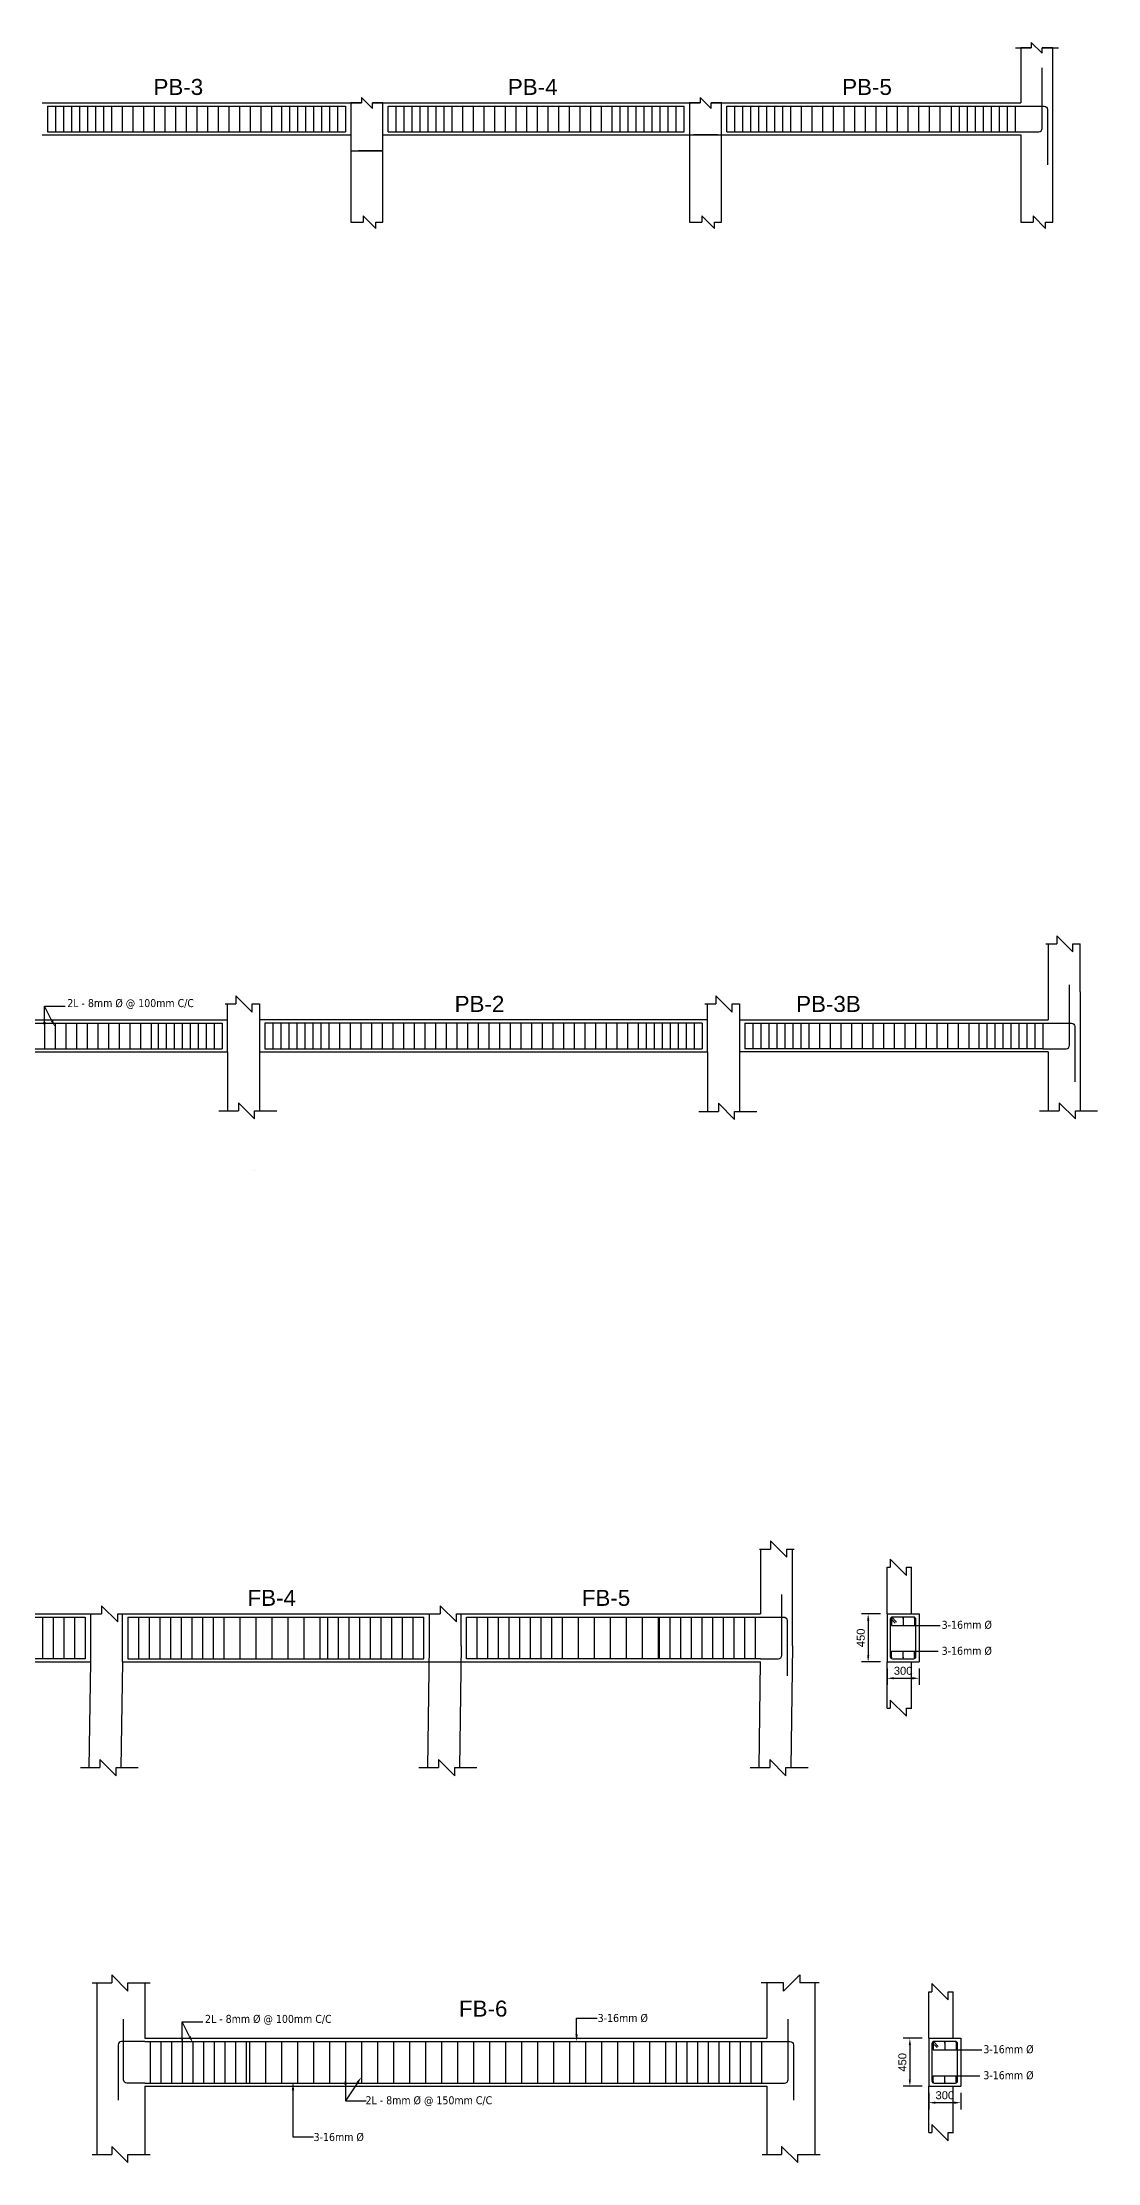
# Model space of a CAD drawing. Header units: millimetres. Extents: x 2923 to 3086, y 1840 to 1916.
# Drawn here: x 2958.42 to 2968.31, y 1890.67 to 1910.55 of the extents above; entities that cross this region are included whole.
import ezdxf

# ---------------------------------------------------------------- set-up
doc = ezdxf.new("R2010")
doc.units = ezdxf.units.MM
for name, color, linetype in [('BEAM', 4, 'Continuous'), ('BRICK WALL', 93, 'Continuous'), ('COLUMN', 1, 'Continuous'), ('DIM_50', 7, 'Continuous'), ('PLINTH BEAM', 7, 'Continuous'), ('REINFORCEMENT', 50, 'Continuous'), ('WALL', 1, 'Continuous')]:
    doc.layers.add(name, color=color, linetype=linetype)
doc.layers.add('Text', color=7, linetype='Continuous', lineweight=13)
doc.styles.get("Standard").update_dxf_attribs({"font": 'arial.ttf'})
doc.styles.add('Tahoma', font='tahoma.ttf')
doc.dimstyles.new('DIM-25', dxfattribs={"dimtxt": 0.075, "dimasz": 0.0625, "dimexe": 0.0625, "dimexo": 0.0625, "dimgap": 0.03125, "dimtad": 1, "dimdec": 0, "dimlfac": 1000, "dimzin": 1, "dimdsep": 46, "dimtxsty": 'Standard', "dimcen": 0.1, "dimadec": 0, "dimazin": 0, "dimtfac": 1, "dimtdec": 0, "dimtmove": 0, "dimatfit": 3, "dimfxl": 1, "dimarcsym": 0})

# ---------------------------------------------------------------- blocks, each defined once
blk = doc.blocks.new('*D15')
at = {"color": 0, "lineweight": -2, "transparency": 16777216}
for p, q in [((2966.276, 1895.817), (2966.099, 1895.817)), ((2966.161, 1895.754), (2966.161, 1895.429)), ((2966.276, 1895.367), (2966.099, 1895.367))]:
    blk.add_line(p, q, dxfattribs=at)
at = {"color": 0, "transparency": 16777216}
for points in [[(2966.151, 1895.754), (2966.172, 1895.754), (2966.161, 1895.817)], [(2966.151, 1895.429), (2966.172, 1895.429), (2966.161, 1895.367)]]:
    blk.add_solid(points, dxfattribs=at)
at = {"layer": 'Defpoints', "color": 0, "transparency": 16777216}
for p in [(2966.339, 1895.817), (2966.161, 1895.367), (2966.339, 1895.367)]:
    blk.add_point(p, dxfattribs=at)
at = {"color": 0, "transparency": 16777216, "insert": (2966.092, 1895.592), "char_height": 0.075, "attachment_point": 5, "rotation": 90}
blk.add_mtext('450', dxfattribs=at)
blk = doc.blocks.new('*D16')
at = {"color": 0, "lineweight": -2, "transparency": 16777216}
for p, q in [((2966.339, 1895.304), (2966.339, 1895.151)), ((2966.639, 1895.304), (2966.639, 1895.151)), ((2966.401, 1895.213), (2966.576, 1895.213))]:
    blk.add_line(p, q, dxfattribs=at)
at = {"color": 0, "transparency": 16777216}
for points in [[(2966.401, 1895.224), (2966.401, 1895.203), (2966.339, 1895.213)], [(2966.576, 1895.224), (2966.576, 1895.203), (2966.639, 1895.213)]]:
    blk.add_solid(points, dxfattribs=at)
at = {"layer": 'Defpoints', "color": 0, "transparency": 16777216}
for p in [(2966.339, 1895.367), (2966.639, 1895.367), (2966.639, 1895.213)]:
    blk.add_point(p, dxfattribs=at)
at = {"color": 0, "transparency": 16777216, "insert": (2966.489, 1895.283), "char_height": 0.075, "attachment_point": 5}
blk.add_mtext('300', dxfattribs=at)
blk = doc.blocks.new('*D17')
at = {"color": 0, "lineweight": -2, "transparency": 16777216}
for p, q in [((2966.667, 1891.838), (2966.489, 1891.838)), ((2966.552, 1891.776), (2966.552, 1891.451)), ((2966.667, 1891.388), (2966.489, 1891.388))]:
    blk.add_line(p, q, dxfattribs=at)
at = {"color": 0, "transparency": 16777216}
for points in [[(2966.542, 1891.776), (2966.562, 1891.776), (2966.552, 1891.838)], [(2966.542, 1891.451), (2966.562, 1891.451), (2966.552, 1891.388)]]:
    blk.add_solid(points, dxfattribs=at)
at = {"layer": 'Defpoints', "color": 0, "transparency": 16777216}
for p in [(2966.73, 1891.838), (2966.552, 1891.388), (2966.73, 1891.388)]:
    blk.add_point(p, dxfattribs=at)
at = {"color": 0, "transparency": 16777216, "insert": (2966.482, 1891.613), "char_height": 0.075, "attachment_point": 5, "rotation": 90}
blk.add_mtext('450', dxfattribs=at)
blk = doc.blocks.new('*D18')
at = {"color": 0, "lineweight": -2, "transparency": 16777216}
for p, q in [((2966.73, 1891.326), (2966.73, 1891.172)), ((2967.03, 1891.326), (2967.03, 1891.172)), ((2966.792, 1891.235), (2966.967, 1891.235))]:
    blk.add_line(p, q, dxfattribs=at)
at = {"color": 0, "transparency": 16777216}
for points in [[(2966.792, 1891.245), (2966.792, 1891.224), (2966.73, 1891.235)], [(2966.967, 1891.245), (2966.967, 1891.224), (2967.03, 1891.235)]]:
    blk.add_solid(points, dxfattribs=at)
at = {"layer": 'Defpoints', "color": 0, "transparency": 16777216}
for p in [(2966.73, 1891.388), (2967.03, 1891.388), (2967.03, 1891.235)]:
    blk.add_point(p, dxfattribs=at)
at = {"color": 0, "transparency": 16777216, "insert": (2966.88, 1891.304), "char_height": 0.075, "attachment_point": 5}
blk.add_mtext('300', dxfattribs=at)

msp = doc.modelspace()

# ---------------------------------------------------------------- linework, layer by layer
for p, q in [((2967.544, 1910.4969), (2967.6909, 1910.4969)), ((2967.6909, 1910.5481), (2967.7934, 1910.4457)), ((2967.6909, 1910.5481), (2967.6909, 1910.4969)), ((2967.7934, 1910.4969), (2967.9447, 1910.4969)), ((2967.7934, 1910.4457), (2967.7934, 1910.4969)), ((2961.4109, 1910.0316), (2961.5134, 1909.9292)), ((2961.4109, 1910.0316), (2961.4109, 1909.9804)), ((2964.5859, 1910.0316), (2964.6884, 1909.9292)), ((2964.5859, 1910.0316), (2964.5859, 1909.9804)), ((2961.3121, 1909.9804), (2961.4109, 1909.9804)), ((2961.5134, 1909.9804), (2961.6121, 1909.9804)), ((2961.5134, 1909.9292), (2961.5134, 1909.9804)), ((2964.4871, 1909.9804), (2964.5859, 1909.9804)), ((2964.6884, 1909.9804), (2964.7871, 1909.9804)), ((2964.6884, 1909.9292), (2964.6884, 1909.9804)), ((2961.3121, 1908.8625), (2961.4275, 1908.8625)), ((2961.5446, 1908.8039), (2961.4275, 1908.9211)), ((2961.4275, 1908.9211), (2961.4275, 1908.8625)), ((2961.5446, 1908.8625), (2961.6121, 1908.8625)), ((2961.5446, 1908.8039), (2961.5446, 1908.8625)), ((2964.4871, 1908.8625), (2964.6025, 1908.8625)), ((2964.7196, 1908.8039), (2964.6025, 1908.9211)), ((2964.6025, 1908.9211), (2964.6025, 1908.8625)), ((2964.7196, 1908.8625), (2964.7871, 1908.8625)), ((2964.7196, 1908.8039), (2964.7196, 1908.8625)), ((2967.5921, 1908.8625), (2967.7075, 1908.8625)), ((2967.8246, 1908.8039), (2967.7075, 1908.9211)), ((2967.7075, 1908.9211), (2967.7075, 1908.8625)), ((2967.8246, 1908.8625), (2967.8921, 1908.8625)), ((2967.8246, 1908.8039), (2967.8246, 1908.8625)), ((2967.8262, 1902.0981), (2967.9291, 1902.0981)), ((2968.0814, 1902.0222), (2967.9291, 1902.1745)), ((2967.9291, 1902.1745), (2967.9291, 1902.0981)), ((2968.0814, 1902.0222), (2968.0814, 1902.0984)), ((2968.0814, 1902.0981), (2968.1487, 1902.0981)), ((2960.1312, 1901.5345), (2960.2341, 1901.5345)), ((2960.3864, 1901.4586), (2960.2341, 1901.6109)), ((2960.2341, 1901.6109), (2960.2341, 1901.5345)), ((2960.3864, 1901.4586), (2960.3864, 1901.5347)), ((2960.3864, 1901.5345), (2960.4537, 1901.5345)), ((2964.6312, 1901.5345), (2964.7341, 1901.5345)), ((2964.8864, 1901.4586), (2964.7341, 1901.6109)), ((2964.7341, 1901.6109), (2964.7341, 1901.5345)), ((2964.8864, 1901.4586), (2964.8864, 1901.5347)), ((2964.8864, 1901.5345), (2964.9537, 1901.5345)), ((2960.0736, 1900.5325), (2960.2568, 1900.5325)), ((2960.4091, 1900.4566), (2960.2568, 1900.6089)), ((2960.2568, 1900.6089), (2960.2568, 1900.5325)), ((2960.4091, 1900.4566), (2960.4091, 1900.5327)), ((2960.4091, 1900.5325), (2960.6173, 1900.5325)), ((2964.5736, 1900.5266), (2964.7568, 1900.5266)), ((2964.9091, 1900.4508), (2964.7568, 1900.6031)), ((2964.7568, 1900.6031), (2964.7568, 1900.5266)), ((2964.9091, 1900.4508), (2964.9091, 1900.5269)), ((2964.9091, 1900.5266), (2965.1173, 1900.5266)), ((2967.7686, 1900.5325), (2967.9518, 1900.5325)), ((2968.1041, 1900.4566), (2967.9518, 1900.6089)), ((2967.9518, 1900.6089), (2967.9518, 1900.5325)), ((2968.1041, 1900.4566), (2968.1041, 1900.5327)), ((2968.1041, 1900.5325), (2968.3123, 1900.5325)), ((2960.4091, 1899.9688), (2960.4091, 1899.9691)), ((2965.3988, 1896.3481), (2965.2466, 1896.5004)), ((2965.2466, 1896.5004), (2965.2466, 1896.424)), ((2965.1436, 1896.424), (2965.2466, 1896.424)), ((2965.3988, 1896.3481), (2965.3988, 1896.4242)), ((2965.3988, 1896.424), (2965.4662, 1896.424)), ((2966.5203, 1896.1773), (2966.368, 1896.3296)), ((2966.368, 1896.3296), (2966.368, 1896.2532)), ((2966.3386, 1896.2532), (2966.368, 1896.2532)), ((2966.5203, 1896.1773), (2966.5203, 1896.2535)), ((2966.5203, 1896.2532), (2966.5688, 1896.2532)), ((2959.1262, 1895.7411), (2958.9739, 1895.8934)), ((2958.9739, 1895.8934), (2958.9739, 1895.817)), ((2962.3012, 1895.7411), (2962.1489, 1895.8934)), ((2962.1489, 1895.8934), (2962.1489, 1895.817)), ((2958.871, 1895.817), (2958.9739, 1895.817)), ((2959.1262, 1895.7411), (2959.1262, 1895.8172)), ((2959.1262, 1895.817), (2959.1935, 1895.817)), ((2962.046, 1895.817), (2962.1489, 1895.817)), ((2962.3012, 1895.7411), (2962.3012, 1895.8172)), ((2962.3012, 1895.817), (2962.3685, 1895.817)), ((2966.3811, 1895.776), (2966.3811, 1895.7084)), ((2966.3811, 1895.7084), (2966.837, 1895.7084)), ((2966.4888, 1895.776), (2966.4888, 1895.7084)), ((2966.5966, 1895.776), (2966.5966, 1895.7084)), ((2966.3811, 1895.4079), (2966.3811, 1895.466)), ((2966.3811, 1895.466), (2966.816, 1895.466)), ((2966.4888, 1895.4079), (2966.4888, 1895.466)), ((2966.5966, 1895.4079), (2966.5966, 1895.466)), ((2966.3388, 1894.9324), (2966.3683, 1894.9324)), ((2966.5205, 1894.8565), (2966.3683, 1895.0088)), ((2966.3683, 1895.0088), (2966.3683, 1894.9324)), ((2966.5205, 1894.8565), (2966.5205, 1894.9327)), ((2966.5205, 1894.9324), (2966.5691, 1894.9324)), ((2958.7749, 1894.3757), (2958.958, 1894.3757)), ((2959.1103, 1894.2998), (2958.958, 1894.4521)), ((2958.958, 1894.4521), (2958.958, 1894.3757)), ((2959.1103, 1894.2998), (2959.1103, 1894.376)), ((2959.1103, 1894.3757), (2959.3185, 1894.3757)), ((2961.9499, 1894.3757), (2962.133, 1894.3757)), ((2962.2853, 1894.2998), (2962.133, 1894.4521)), ((2962.133, 1894.4521), (2962.133, 1894.3757)), ((2962.2853, 1894.2998), (2962.2853, 1894.376)), ((2962.2853, 1894.3757), (2962.4935, 1894.3757)), ((2965.0549, 1894.3757), (2965.238, 1894.3757)), ((2965.3903, 1894.2998), (2965.238, 1894.4521)), ((2965.238, 1894.4521), (2965.238, 1894.3757)), ((2965.3903, 1894.2998), (2965.3903, 1894.376)), ((2965.3903, 1894.3757), (2965.5985, 1894.3757)), ((2958.8861, 1892.3571), (2959.0693, 1892.3571)), ((2959.2215, 1892.2812), (2959.0693, 1892.4335)), ((2959.0693, 1892.4335), (2959.0693, 1892.3571)), ((2959.2215, 1892.2812), (2959.2215, 1892.3574)), ((2959.2215, 1892.3571), (2959.4297, 1892.3571)), ((2965.3677, 1892.3571), (2965.1595, 1892.3571)), ((2965.3677, 1892.2812), (2965.52, 1892.4335)), ((2965.3677, 1892.2812), (2965.3677, 1892.3574)), ((2965.52, 1892.4335), (2965.52, 1892.3571)), ((2965.7032, 1892.3571), (2965.52, 1892.3571)), ((2966.9111, 1892.1986), (2966.7588, 1892.3509)), ((2966.7588, 1892.3509), (2966.7588, 1892.2745)), ((2966.7294, 1892.2745), (2966.7588, 1892.2745)), ((2966.9111, 1892.1986), (2966.9111, 1892.2748)), ((2966.9111, 1892.2745), (2966.9596, 1892.2745)), ((2966.7719, 1891.7973), (2966.7719, 1891.7297)), ((2966.7719, 1891.7297), (2967.2278, 1891.7297)), ((2966.8796, 1891.7973), (2966.8796, 1891.7297)), ((2966.9874, 1891.7973), (2966.9874, 1891.7297)), ((2966.7719, 1891.4292), (2966.7719, 1891.4873)), ((2966.7719, 1891.4873), (2967.2068, 1891.4873)), ((2966.8796, 1891.4292), (2966.8796, 1891.4873)), ((2966.9874, 1891.4292), (2966.9874, 1891.4873)), ((2966.7296, 1890.9537), (2966.7591, 1890.9537)), ((2966.9113, 1890.8778), (2966.7591, 1891.0301)), ((2966.7591, 1891.0301), (2966.7591, 1890.9537)), ((2966.9113, 1890.8778), (2966.9113, 1890.954)), ((2966.9113, 1890.9537), (2966.9599, 1890.9537)), ((2958.8861, 1890.749), (2959.0693, 1890.749)), ((2959.2215, 1890.6731), (2959.0693, 1890.8254)), ((2959.0693, 1890.8254), (2959.0693, 1890.749)), ((2959.2215, 1890.6731), (2959.2215, 1890.7492)), ((2959.2215, 1890.749), (2959.4297, 1890.749)), ((2965.1661, 1890.749), (2965.3493, 1890.749)), ((2965.5015, 1890.6731), (2965.3493, 1890.8254)), ((2965.3493, 1890.8254), (2965.3493, 1890.749)), ((2965.5015, 1890.6731), (2965.5015, 1890.7492)), ((2965.5015, 1890.749), (2965.7097, 1890.749))]:
    msp.add_line(p, q)
at = {"layer": 'BEAM'}
for p, q in [((2958.4171, 1909.9804), (2961.3121, 1909.9804)), ((2961.6121, 1909.9804), (2964.4871, 1909.9804)), ((2964.7871, 1909.9804), (2967.5921, 1909.9804)), ((2958.4171, 1909.6804), (2961.3121, 1909.6804)), ((2961.6121, 1909.6804), (2964.4871, 1909.6804)), ((2964.7871, 1909.6804), (2967.5921, 1909.6804)), ((2955.9887, 1901.3845), (2960.1537, 1901.3845)), ((2964.6537, 1901.3845), (2960.4537, 1901.3845)), ((2964.9537, 1901.3845), (2967.8487, 1901.3845)), ((2955.9887, 1901.0845), (2960.1537, 1901.0845)), ((2960.4537, 1901.0845), (2964.6537, 1901.0845)), ((2967.8487, 1901.0845), (2964.9537, 1901.0845)), ((2955.976, 1895.817), (2958.871, 1895.817)), ((2959.171, 1895.817), (2962.046, 1895.817)), ((2962.346, 1895.817), (2965.151, 1895.817)), ((2966.3388, 1895.817), (2966.6388, 1895.817)), ((2966.3388, 1895.817), (2966.3388, 1895.367)), ((2966.6388, 1895.817), (2966.6388, 1895.367)), ((2955.976, 1895.367), (2958.871, 1895.367)), ((2959.171, 1895.367), (2962.046, 1895.367)), ((2962.3439, 1895.3668), (2965.151, 1895.367)), ((2966.3388, 1895.367), (2966.6388, 1895.367)), ((2959.3796, 1891.8383), (2965.2096, 1891.8383)), ((2966.7296, 1891.8383), (2967.0296, 1891.8383)), ((2966.7296, 1891.8383), (2966.7296, 1891.3883)), ((2967.0296, 1891.8383), (2967.0296, 1891.3883)), ((2959.3796, 1891.3883), (2965.2096, 1891.3883)), ((2966.7296, 1891.3883), (2967.0296, 1891.3883))]:
    msp.add_line(p, q, dxfattribs=at)
at = {"layer": 'BRICK WALL'}
for p, q in [((2964.7521, 1909.6804), (2964.5221, 1909.6804)), ((2961.6121, 1909.5304), (2961.3821, 1909.5304))]:
    msp.add_line(p, q, dxfattribs=at)
at = {"layer": 'COLUMN'}
for p, q in [((2967.6909, 1910.4969), (2967.5921, 1910.4969)), ((2967.5921, 1910.4969), (2967.5921, 1909.9804)), ((2967.8921, 1910.4969), (2967.7934, 1910.4969)), ((2967.8921, 1908.8625), (2967.8921, 1910.4969)), ((2961.4109, 1909.9804), (2961.3121, 1909.9804)), ((2961.3121, 1909.9804), (2961.3121, 1908.8625)), ((2961.6121, 1909.9804), (2961.5134, 1909.9804)), ((2961.6121, 1908.8625), (2961.6121, 1909.9804)), ((2964.5859, 1909.9804), (2964.4871, 1909.9804)), ((2964.4871, 1909.9804), (2964.4871, 1908.8625)), ((2964.7871, 1909.9804), (2964.6884, 1909.9804)), ((2964.7871, 1908.8625), (2964.7871, 1909.9804)), ((2964.4871, 1909.6804), (2964.7871, 1909.6804)), ((2967.5921, 1909.6804), (2967.5921, 1908.8625)), ((2961.3121, 1909.5304), (2961.6121, 1909.5304)), ((2967.8487, 1901.6481), (2967.8487, 1901.3845)), ((2968.1487, 1901.6481), (2968.1487, 1900.5325)), ((2960.1537, 1901.0845), (2960.1537, 1900.5325)), ((2960.4537, 1901.0845), (2960.4537, 1900.5325)), ((2964.6537, 1901.0845), (2964.6537, 1900.5266)), ((2964.9537, 1901.0845), (2964.9537, 1900.5266)), ((2967.8487, 1901.0845), (2967.8487, 1900.5325)), ((2965.151, 1896.424), (2965.151, 1895.817)), ((2965.451, 1895.517), (2965.451, 1896.424)), ((2962.046, 1895.517), (2962.03, 1894.3757)), ((2962.346, 1895.517), (2962.33, 1894.3757)), ((2965.451, 1895.517), (2965.435, 1894.3757)), ((2958.871, 1895.367), (2958.855, 1894.3757)), ((2959.171, 1895.367), (2959.155, 1894.3757)), ((2962.0439, 1895.367), (2962.3439, 1895.3668)), ((2965.1489, 1895.367), (2965.135, 1894.3757)), ((2958.9296, 1892.3571), (2958.9296, 1890.749)), ((2959.3796, 1892.3571), (2959.3796, 1891.8383)), ((2965.2096, 1892.3571), (2965.2096, 1891.8383)), ((2965.6596, 1892.3571), (2965.6596, 1890.749)), ((2959.3796, 1891.3883), (2959.3796, 1890.749)), ((2965.2096, 1891.3883), (2965.2096, 1890.749))]:
    msp.add_line(p, q, dxfattribs=at)
for points in [[(2958.4671, 1909.9504), (2958.4671, 1909.7104)], [(2967.8487, 1902.0981), (2967.8487, 1901.6481)], [(2968.1487, 1901.6481), (2968.1487, 1902.0981)], [(2960.1537, 1901.0845), (2960.1537, 1901.5345)], [(2960.4537, 1901.5345), (2960.4537, 1901.0845)], [(2964.6537, 1901.0845), (2964.6537, 1901.5345)], [(2964.9537, 1901.5345), (2964.9537, 1901.0845)], [(2958.871, 1895.817), (2958.871, 1895.367)], [(2959.171, 1895.367), (2959.171, 1895.817)], [(2962.046, 1895.817), (2962.046, 1895.517)], [(2962.346, 1895.517), (2962.346, 1895.817)]]:
    msp.add_lwpolyline(points, dxfattribs=at)
at = {"layer": 'DIM_50', "linetype": 'ByBlock', "lineweight": -2}
for p, q in [((2958.4387, 1901.3662), (2958.4387, 1901.5149)), ((2958.4387, 1901.5149), (2958.6322, 1901.5149)), ((2958.5083, 1901.3777), (2958.4387, 1901.5149)), ((2959.7296, 1891.8439), (2959.7296, 1891.9926)), ((2959.7296, 1891.9926), (2959.9231, 1891.9926)), ((2959.7992, 1891.8554), (2959.7296, 1891.9926)), ((2961.3727, 1891.4205), (2961.2603, 1891.2522))]:
    msp.add_line(p, q, dxfattribs=at)
for points in [[(2963.4275, 1891.8754), (2963.4275, 1892.026), (2963.621, 1892.026)], [(2960.7671, 1891.4028), (2960.7671, 1890.9158), (2960.9606, 1890.9158)], [(2961.26, 1891.4028), (2961.26, 1891.2522), (2961.4535, 1891.2522)]]:
    msp.add_lwpolyline(points, dxfattribs=at)
at = {"layer": 'DIM_50'}
for points in [[(2958.4499, 1901.3662), (2958.4387, 1901.299), (2958.4275, 1901.3662)], [(2958.5183, 1901.3828), (2958.5387, 1901.3178), (2958.4984, 1901.3727)], [(2959.7408, 1891.8439), (2959.7296, 1891.7767), (2959.7184, 1891.8439)], [(2959.8092, 1891.8605), (2959.8296, 1891.7955), (2959.7892, 1891.8503)], [(2963.4387, 1891.8754), (2963.4275, 1891.8083), (2963.4163, 1891.8754)], [(2960.7798, 1891.3511), (2960.7686, 1891.4183), (2960.7574, 1891.3511)], [(2961.2712, 1891.4028), (2961.26, 1891.47), (2961.2488, 1891.4028)], [(2961.3634, 1891.4267), (2961.41, 1891.4764), (2961.382, 1891.4143)]]:
    msp.add_solid(points, dxfattribs=at)
at = {"layer": 'REINFORCEMENT'}
for p, q in [((2958.4671, 1909.9504), (2961.2621, 1909.9504)), ((2961.6621, 1909.9504), (2964.4371, 1909.9504)), ((2964.8371, 1909.9504), (2967.5421, 1909.9504)), ((2967.5421, 1909.9504), (2967.5921, 1909.9504)), ((2958.4671, 1909.7104), (2961.2621, 1909.7104)), ((2961.6621, 1909.7104), (2964.4371, 1909.7104)), ((2964.8371, 1909.7104), (2967.5421, 1909.7104)), ((2967.5421, 1909.7104), (2967.5921, 1909.7104)), ((2956.0387, 1901.3545), (2960.1037, 1901.3545)), ((2958.4387, 1901.3545), (2958.4387, 1901.1145)), ((2958.5387, 1901.3545), (2958.5387, 1901.1145)), ((2958.6387, 1901.3545), (2958.6387, 1901.1145)), ((2958.7387, 1901.3545), (2958.7387, 1901.1145)), ((2958.8387, 1901.3545), (2958.8387, 1901.1145)), ((2958.9387, 1901.3545), (2958.9387, 1901.1145)), ((2959.0387, 1901.3545), (2959.0387, 1901.1145)), ((2959.1387, 1901.3545), (2959.1387, 1901.1145)), ((2959.2387, 1901.3545), (2959.2387, 1901.1145)), ((2959.3387, 1901.3545), (2959.3387, 1901.1145)), ((2959.4387, 1901.3545), (2959.4387, 1901.1145)), ((2959.5037, 1901.3545), (2959.5037, 1901.1145)), ((2959.5787, 1901.3545), (2959.5787, 1901.1145)), ((2959.6537, 1901.3545), (2959.6537, 1901.1145)), ((2959.7287, 1901.3545), (2959.7287, 1901.1145)), ((2959.8037, 1901.3545), (2959.8037, 1901.1145)), ((2959.8787, 1901.3545), (2959.8787, 1901.1145)), ((2959.9537, 1901.3545), (2959.9537, 1901.1145)), ((2960.0287, 1901.3545), (2960.0287, 1901.1145)), ((2960.1037, 1901.3545), (2960.1037, 1901.1145)), ((2964.6037, 1901.3545), (2960.5037, 1901.3545)), ((2960.5037, 1901.3545), (2960.5037, 1901.1145)), ((2960.5787, 1901.3545), (2960.5787, 1901.1145)), ((2960.6537, 1901.3545), (2960.6537, 1901.1145)), ((2960.7287, 1901.3545), (2960.7287, 1901.1145)), ((2960.8037, 1901.3545), (2960.8037, 1901.1145)), ((2960.8787, 1901.3545), (2960.8787, 1901.1145)), ((2960.9537, 1901.3545), (2960.9537, 1901.1145)), ((2961.0287, 1901.3545), (2961.0287, 1901.1145)), ((2961.1037, 1901.3545), (2961.1037, 1901.1145)), ((2961.1037, 1901.3545), (2961.1037, 1901.1145)), ((2961.2037, 1901.3545), (2961.2037, 1901.1145)), ((2961.3037, 1901.3545), (2961.3037, 1901.1145)), ((2961.4037, 1901.3545), (2961.4037, 1901.1145)), ((2961.5037, 1901.3545), (2961.5037, 1901.1145)), ((2961.6037, 1901.3545), (2961.6037, 1901.1145)), ((2961.7037, 1901.3545), (2961.7037, 1901.1145)), ((2961.8037, 1901.3545), (2961.8037, 1901.1145)), ((2961.9037, 1901.3545), (2961.9037, 1901.1145)), ((2962.0037, 1901.3545), (2962.0037, 1901.1145)), ((2962.1037, 1901.3545), (2962.1037, 1901.1145)), ((2962.2037, 1901.3545), (2962.2037, 1901.1145)), ((2962.3037, 1901.3545), (2962.3037, 1901.1145)), ((2962.4037, 1901.3545), (2962.4037, 1901.1145)), ((2962.5037, 1901.3545), (2962.5037, 1901.1145)), ((2962.6037, 1901.3545), (2962.6037, 1901.1145)), ((2962.7037, 1901.3545), (2962.7037, 1901.1145)), ((2962.8037, 1901.3545), (2962.8037, 1901.1145)), ((2962.9037, 1901.3545), (2962.9037, 1901.1145)), ((2963.0037, 1901.3545), (2963.0037, 1901.1145)), ((2963.1037, 1901.3545), (2963.1037, 1901.1145)), ((2963.2037, 1901.3545), (2963.2037, 1901.1145)), ((2963.3037, 1901.3545), (2963.3037, 1901.1145)), ((2963.4037, 1901.3545), (2963.4037, 1901.1145)), ((2963.5037, 1901.3545), (2963.5037, 1901.1145)), ((2963.6037, 1901.3545), (2963.6037, 1901.1145)), ((2963.7037, 1901.3545), (2963.7037, 1901.1145)), ((2963.8037, 1901.3545), (2963.8037, 1901.1145)), ((2963.9037, 1901.3545), (2963.9037, 1901.1145)), ((2964.0037, 1901.3545), (2964.0037, 1901.1145)), ((2964.0037, 1901.3545), (2964.0037, 1901.1145)), ((2964.0787, 1901.3545), (2964.0787, 1901.1145)), ((2964.1537, 1901.3545), (2964.1537, 1901.1145)), ((2964.2287, 1901.3545), (2964.2287, 1901.1145)), ((2964.3037, 1901.3545), (2964.3037, 1901.1145)), ((2964.3787, 1901.3545), (2964.3787, 1901.1145)), ((2964.4537, 1901.3545), (2964.4537, 1901.1145)), ((2964.5287, 1901.3545), (2964.5287, 1901.1145)), ((2964.6037, 1901.3545), (2964.6037, 1901.1145)), ((2964.6037, 1901.3545), (2964.6037, 1901.1145)), ((2965.0037, 1901.3545), (2967.7987, 1901.3545)), ((2965.0037, 1901.3545), (2965.0037, 1901.1145)), ((2965.0787, 1901.3545), (2965.0787, 1901.1145)), ((2965.1537, 1901.3545), (2965.1537, 1901.1145)), ((2965.2287, 1901.3545), (2965.2287, 1901.1145)), ((2965.3037, 1901.3545), (2965.3037, 1901.1145)), ((2965.3787, 1901.3545), (2965.3787, 1901.1145)), ((2965.4537, 1901.3545), (2965.4537, 1901.1145)), ((2965.5287, 1901.3545), (2965.5287, 1901.1145)), ((2965.6037, 1901.3545), (2965.6037, 1901.1145)), ((2965.7037, 1901.3545), (2965.7037, 1901.1145)), ((2965.8037, 1901.3545), (2965.8037, 1901.1145)), ((2965.9037, 1901.3545), (2965.9037, 1901.1145)), ((2966.0037, 1901.3545), (2966.0037, 1901.1145)), ((2966.1037, 1901.3545), (2966.1037, 1901.1145)), ((2966.2037, 1901.3545), (2966.2037, 1901.1145)), ((2966.3037, 1901.3545), (2966.3037, 1901.1145)), ((2966.4037, 1901.3545), (2966.4037, 1901.1145)), ((2966.5037, 1901.3545), (2966.5037, 1901.1145)), ((2966.6037, 1901.3545), (2966.6037, 1901.1145)), ((2966.7037, 1901.3545), (2966.7037, 1901.1145)), ((2966.8037, 1901.3545), (2966.8037, 1901.1145)), ((2966.9037, 1901.3545), (2966.9037, 1901.1145)), ((2967.0037, 1901.3545), (2967.0037, 1901.1145)), ((2967.1037, 1901.3545), (2967.1037, 1901.1145)), ((2967.1987, 1901.3545), (2967.1987, 1901.1145)), ((2967.2737, 1901.3545), (2967.2737, 1901.1145)), ((2967.3487, 1901.3545), (2967.3487, 1901.1145)), ((2967.4237, 1901.3545), (2967.4237, 1901.1145)), ((2967.4987, 1901.3545), (2967.4987, 1901.1145)), ((2967.5737, 1901.3545), (2967.5737, 1901.1145)), ((2967.6487, 1901.3545), (2967.6487, 1901.1145)), ((2967.7237, 1901.3545), (2967.7237, 1901.1145)), ((2967.7987, 1901.3545), (2967.7987, 1901.1145)), ((2967.7987, 1901.3545), (2967.7987, 1901.1145)), ((2967.7987, 1901.3545), (2967.8487, 1901.3545)), ((2956.0387, 1901.1145), (2960.1037, 1901.1145)), ((2960.5037, 1901.1145), (2964.6037, 1901.1145)), ((2967.7987, 1901.1145), (2965.0037, 1901.1145)), ((2967.7987, 1901.1145), (2967.8487, 1901.1145)), ((2956.026, 1895.787), (2958.821, 1895.787)), ((2958.421, 1895.787), (2958.421, 1895.397)), ((2958.521, 1895.787), (2958.521, 1895.397)), ((2958.621, 1895.787), (2958.621, 1895.397)), ((2958.721, 1895.787), (2958.721, 1895.397)), ((2958.821, 1895.787), (2958.821, 1895.397)), ((2959.221, 1895.787), (2961.996, 1895.787)), ((2959.221, 1895.787), (2959.221, 1895.397)), ((2959.321, 1895.787), (2959.321, 1895.397)), ((2959.421, 1895.787), (2959.421, 1895.397)), ((2959.521, 1895.787), (2959.521, 1895.397)), ((2959.621, 1895.787), (2959.621, 1895.397)), ((2959.721, 1895.787), (2959.721, 1895.397)), ((2959.821, 1895.787), (2959.821, 1895.397)), ((2959.921, 1895.787), (2959.921, 1895.397)), ((2960.021, 1895.787), (2960.021, 1895.397)), ((2960.121, 1895.787), (2960.121, 1895.397)), ((2960.271, 1895.787), (2960.271, 1895.397)), ((2960.421, 1895.787), (2960.421, 1895.397)), ((2960.571, 1895.787), (2960.571, 1895.397)), ((2960.721, 1895.787), (2960.721, 1895.397)), ((2960.871, 1895.787), (2960.871, 1895.397)), ((2961.021, 1895.787), (2961.021, 1895.397)), ((2961.096, 1895.397), (2961.096, 1895.787)), ((2961.196, 1895.397), (2961.196, 1895.787)), ((2961.296, 1895.397), (2961.296, 1895.787)), ((2961.396, 1895.397), (2961.396, 1895.787)), ((2961.496, 1895.397), (2961.496, 1895.787)), ((2961.596, 1895.397), (2961.596, 1895.787)), ((2961.696, 1895.397), (2961.696, 1895.787)), ((2961.796, 1895.397), (2961.796, 1895.787)), ((2961.896, 1895.397), (2961.896, 1895.787)), ((2961.996, 1895.397), (2961.996, 1895.787)), ((2962.396, 1895.787), (2965.151, 1895.787)), ((2962.396, 1895.397), (2962.396, 1895.787)), ((2962.496, 1895.397), (2962.496, 1895.787)), ((2962.596, 1895.397), (2962.596, 1895.787)), ((2962.696, 1895.397), (2962.696, 1895.787)), ((2962.796, 1895.397), (2962.796, 1895.787)), ((2962.896, 1895.397), (2962.896, 1895.787)), ((2962.996, 1895.397), (2962.996, 1895.787)), ((2963.096, 1895.397), (2963.096, 1895.787)), ((2963.196, 1895.397), (2963.196, 1895.787)), ((2963.296, 1895.397), (2963.296, 1895.787)), ((2963.296, 1895.397), (2963.296, 1895.787)), ((2963.446, 1895.397), (2963.446, 1895.787)), ((2963.596, 1895.397), (2963.596, 1895.787)), ((2963.746, 1895.397), (2963.746, 1895.787)), ((2963.896, 1895.397), (2963.896, 1895.787)), ((2964.046, 1895.397), (2964.046, 1895.787)), ((2964.196, 1895.397), (2964.196, 1895.787)), ((2964.201, 1895.787), (2964.201, 1895.397)), ((2964.301, 1895.787), (2964.301, 1895.397)), ((2964.401, 1895.787), (2964.401, 1895.397)), ((2964.501, 1895.787), (2964.501, 1895.397)), ((2964.601, 1895.787), (2964.601, 1895.397)), ((2964.701, 1895.787), (2964.701, 1895.397)), ((2964.801, 1895.787), (2964.801, 1895.397)), ((2964.901, 1895.787), (2964.901, 1895.397)), ((2965.001, 1895.787), (2965.001, 1895.397)), ((2965.101, 1895.787), (2965.101, 1895.397)), ((2966.3705, 1895.7751), (2966.4158, 1895.7298)), ((2966.3826, 1895.786), (2966.4279, 1895.7407)), ((2958.821, 1895.397), (2956.026, 1895.397)), ((2959.221, 1895.397), (2961.996, 1895.397)), ((2965.151, 1895.397), (2962.396, 1895.397)), ((2959.3796, 1891.8083), (2965.2096, 1891.8083)), ((2959.4296, 1891.8083), (2959.4296, 1891.4183)), ((2959.5296, 1891.8083), (2959.5296, 1891.4183)), ((2959.6296, 1891.8083), (2959.6296, 1891.4183)), ((2959.7296, 1891.8083), (2959.7296, 1891.4183)), ((2959.8296, 1891.8083), (2959.8296, 1891.4183)), ((2959.9296, 1891.8083), (2959.9296, 1891.4183)), ((2960.0296, 1891.8083), (2960.0296, 1891.4183)), ((2960.1296, 1891.8083), (2960.1296, 1891.4183)), ((2960.2296, 1891.8083), (2960.2296, 1891.4183)), ((2960.3296, 1891.8083), (2960.3296, 1891.4183)), ((2960.3296, 1891.8083), (2960.3296, 1891.4183)), ((2960.3596, 1891.8083), (2960.3596, 1891.4183)), ((2960.5096, 1891.8083), (2960.5096, 1891.4183)), ((2960.6596, 1891.8083), (2960.6596, 1891.4183)), ((2960.8096, 1891.8083), (2960.8096, 1891.4183)), ((2960.9596, 1891.8083), (2960.9596, 1891.4183)), ((2961.1096, 1891.8083), (2961.1096, 1891.4183)), ((2961.2596, 1891.8083), (2961.2596, 1891.4183)), ((2961.4096, 1891.8083), (2961.4096, 1891.4183)), ((2961.5596, 1891.8083), (2961.5596, 1891.4183)), ((2961.7096, 1891.8083), (2961.7096, 1891.4183)), ((2961.8596, 1891.8083), (2961.8596, 1891.4183)), ((2962.0096, 1891.8083), (2962.0096, 1891.4183)), ((2962.1596, 1891.8083), (2962.1596, 1891.4183)), ((2962.3096, 1891.8083), (2962.3096, 1891.4183)), ((2962.4596, 1891.8083), (2962.4596, 1891.4183)), ((2962.6096, 1891.8083), (2962.6096, 1891.4183)), ((2962.7596, 1891.8083), (2962.7596, 1891.4183)), ((2962.9096, 1891.8083), (2962.9096, 1891.4183)), ((2963.0596, 1891.8083), (2963.0596, 1891.4183)), ((2963.2096, 1891.8083), (2963.2096, 1891.4183)), ((2963.3596, 1891.8083), (2963.3596, 1891.4183)), ((2963.5096, 1891.8083), (2963.5096, 1891.4183)), ((2963.6596, 1891.8083), (2963.6596, 1891.4183)), ((2963.8096, 1891.8083), (2963.8096, 1891.4183)), ((2963.9596, 1891.8083), (2963.9596, 1891.4183)), ((2964.1096, 1891.8083), (2964.1096, 1891.4183)), ((2964.2596, 1891.8083), (2964.2596, 1891.4183)), ((2964.2596, 1891.8083), (2964.2596, 1891.4183)), ((2964.3596, 1891.8083), (2964.3596, 1891.4183)), ((2964.4596, 1891.8083), (2964.4596, 1891.4183)), ((2964.5596, 1891.8083), (2964.5596, 1891.4183)), ((2964.6596, 1891.8083), (2964.6596, 1891.4183)), ((2964.7596, 1891.8083), (2964.7596, 1891.4183)), ((2964.8596, 1891.8083), (2964.8596, 1891.4183)), ((2964.9596, 1891.8083), (2964.9596, 1891.4183)), ((2965.0596, 1891.8083), (2965.0596, 1891.4183)), ((2965.1596, 1891.8083), (2965.1596, 1891.4183)), ((2966.7614, 1891.7964), (2966.8066, 1891.7511)), ((2966.7734, 1891.8073), (2966.8187, 1891.762)), ((2959.3796, 1891.4183), (2965.2096, 1891.4183))]:
    msp.add_line(p, q, dxfattribs=at)
for points in [[(2967.5921, 1909.7104), (2967.7601, 1909.7104, 0.4142136), (2967.7921, 1909.7424), (2967.7921, 1910.3104)], [(2967.5921, 1909.9504), (2967.8101, 1909.9504, -0.4142136), (2967.8421, 1909.9184), (2967.8421, 1909.4004)], [(2967.8487, 1901.1145), (2968.0167, 1901.1145, 0.4142136), (2968.0487, 1901.1465), (2968.0487, 1901.7145)], [(2967.8487, 1901.3545), (2968.0667, 1901.3545, -0.4142136), (2968.0987, 1901.3225), (2968.0987, 1900.8045)], [(2965.151, 1895.397), (2965.319, 1895.397, 0.4142136), (2965.351, 1895.429), (2965.351, 1895.997)], [(2965.151, 1895.787), (2965.369, 1895.787, -0.4142136), (2965.401, 1895.755), (2965.401, 1895.237)], [(2959.3796, 1891.4183), (2959.2116, 1891.4183, -0.4142136), (2959.1796, 1891.4503), (2959.1796, 1892.0183)], [(2965.2096, 1891.4183), (2965.3776, 1891.4183, 0.4142136), (2965.4096, 1891.4503), (2965.4096, 1892.0183)], [(2959.3796, 1891.8083), (2959.1616, 1891.8083, 0.4142136), (2959.1296, 1891.7763), (2959.1296, 1891.2583)], [(2965.2096, 1891.8083), (2965.4276, 1891.8083, -0.4142136), (2965.4596, 1891.7763), (2965.4596, 1891.2583)]]:
    msp.add_lwpolyline(points, format="xyb", dxfattribs=at)
for points in [[(2958.4671, 1909.9504), (2958.4671, 1909.7104)], [(2958.5421, 1909.9504), (2958.5421, 1909.7104)], [(2958.6171, 1909.9504), (2958.6171, 1909.7104)], [(2958.6921, 1909.9504), (2958.6921, 1909.7104)], [(2958.7671, 1909.9504), (2958.7671, 1909.7104)], [(2958.8421, 1909.9504), (2958.8421, 1909.7104)], [(2958.9171, 1909.9504), (2958.9171, 1909.7104)], [(2958.9921, 1909.9504), (2958.9921, 1909.7104)], [(2959.0671, 1909.9504), (2959.0671, 1909.7104)], [(2959.1671, 1909.9504), (2959.1671, 1909.7104)], [(2959.2671, 1909.9504), (2959.2671, 1909.7104)], [(2959.3671, 1909.9504), (2959.3671, 1909.7104)], [(2959.4671, 1909.9504), (2959.4671, 1909.7104)], [(2959.5671, 1909.9504), (2959.5671, 1909.7104)], [(2959.6671, 1909.9504), (2959.6671, 1909.7104)], [(2959.7671, 1909.9504), (2959.7671, 1909.7104)], [(2959.8671, 1909.9504), (2959.8671, 1909.7104)], [(2959.9671, 1909.9504), (2959.9671, 1909.7104)], [(2960.0671, 1909.9504), (2960.0671, 1909.7104)], [(2960.1671, 1909.9504), (2960.1671, 1909.7104)], [(2960.2671, 1909.9504), (2960.2671, 1909.7104)], [(2960.3671, 1909.9504), (2960.3671, 1909.7104)], [(2960.4671, 1909.9504), (2960.4671, 1909.7104)], [(2960.5671, 1909.9504), (2960.5671, 1909.7104)], [(2960.6621, 1909.9504), (2960.6621, 1909.7104)], [(2960.7371, 1909.9504), (2960.7371, 1909.7104)], [(2960.8121, 1909.9504), (2960.8121, 1909.7104)], [(2960.8871, 1909.9504), (2960.8871, 1909.7104)], [(2960.9621, 1909.9504), (2960.9621, 1909.7104)], [(2961.0371, 1909.9504), (2961.0371, 1909.7104)], [(2961.1121, 1909.9504), (2961.1121, 1909.7104)], [(2961.1871, 1909.9504), (2961.1871, 1909.7104)], [(2961.2621, 1909.9504), (2961.2621, 1909.7104)], [(2961.6621, 1909.7104), (2961.6621, 1909.9504)], [(2961.7371, 1909.7104), (2961.7371, 1909.9504)], [(2961.8121, 1909.7104), (2961.8121, 1909.9504)], [(2961.8871, 1909.7104), (2961.8871, 1909.9504)], [(2961.9621, 1909.7104), (2961.9621, 1909.9504)], [(2962.0371, 1909.7104), (2962.0371, 1909.9504)], [(2962.1121, 1909.7104), (2962.1121, 1909.9504)], [(2962.1871, 1909.7104), (2962.1871, 1909.9504)], [(2962.2621, 1909.7104), (2962.2621, 1909.9504)], [(2962.3621, 1909.9804), (2962.3621, 1909.9804)], [(2962.3621, 1909.7104), (2962.3621, 1909.9504)], [(2962.4621, 1909.9804), (2962.4621, 1909.9804)], [(2962.4621, 1909.7104), (2962.4621, 1909.9504)], [(2962.5621, 1909.9804), (2962.5621, 1909.9804)], [(2962.5621, 1909.7104), (2962.5621, 1909.9504)], [(2962.6621, 1909.9804), (2962.6621, 1909.9804)], [(2962.6621, 1909.7104), (2962.6621, 1909.9504)], [(2962.7621, 1909.9804), (2962.7621, 1909.9804)], [(2962.7621, 1909.7104), (2962.7621, 1909.9504)], [(2962.8621, 1909.9804), (2962.8621, 1909.9804)], [(2962.8621, 1909.7104), (2962.8621, 1909.9504)], [(2962.9621, 1909.9804), (2962.9621, 1909.9804)], [(2962.9621, 1909.7104), (2962.9621, 1909.9504)], [(2963.0621, 1909.9804), (2963.0621, 1909.9804)], [(2963.0621, 1909.7104), (2963.0621, 1909.9504)], [(2963.1621, 1909.9804), (2963.1621, 1909.9804)], [(2963.1621, 1909.7104), (2963.1621, 1909.9504)], [(2963.2621, 1909.9804), (2963.2621, 1909.9804)], [(2963.2621, 1909.7104), (2963.2621, 1909.9504)], [(2963.3621, 1909.9804), (2963.3621, 1909.9804)], [(2963.3621, 1909.7104), (2963.3621, 1909.9504)], [(2963.4621, 1909.9804), (2963.4621, 1909.9804)], [(2963.4621, 1909.7104), (2963.4621, 1909.9504)], [(2963.5621, 1909.9804), (2963.5621, 1909.9804)], [(2963.5621, 1909.7104), (2963.5621, 1909.9504)], [(2963.6621, 1909.9804), (2963.6621, 1909.9804)], [(2963.6621, 1909.7104), (2963.6621, 1909.9504)], [(2963.7621, 1909.9804), (2963.7621, 1909.9804)], [(2963.7621, 1909.7104), (2963.7621, 1909.9504)], [(2963.8371, 1909.9804), (2963.8371, 1909.9804)], [(2963.8371, 1909.7104), (2963.8371, 1909.9504)], [(2963.9121, 1909.9804), (2963.9121, 1909.9804)], [(2963.9121, 1909.7104), (2963.9121, 1909.9504)], [(2963.9871, 1909.9804), (2963.9871, 1909.9804)], [(2963.9871, 1909.7104), (2963.9871, 1909.9504)], [(2964.0621, 1909.9804), (2964.0621, 1909.9804)], [(2964.0621, 1909.7104), (2964.0621, 1909.9504)], [(2964.1371, 1909.9804), (2964.1371, 1909.9804)], [(2964.1371, 1909.7104), (2964.1371, 1909.9504)], [(2964.2121, 1909.9804), (2964.2121, 1909.9804)], [(2964.2121, 1909.7104), (2964.2121, 1909.9504)], [(2964.2871, 1909.9804), (2964.2871, 1909.9804)], [(2964.2871, 1909.7104), (2964.2871, 1909.9504)], [(2964.3621, 1909.9804), (2964.3621, 1909.9804)], [(2964.3621, 1909.7104), (2964.3621, 1909.9504)], [(2964.4371, 1909.9804), (2964.4371, 1909.9804)], [(2964.4371, 1909.7104), (2964.4371, 1909.9504)], [(2964.8371, 1909.9804), (2964.8371, 1909.9804)], [(2964.8371, 1909.7104), (2964.8371, 1909.9504)], [(2964.9121, 1909.9804), (2964.9121, 1909.9804)], [(2964.9121, 1909.7104), (2964.9121, 1909.9504)], [(2964.9871, 1909.9804), (2964.9871, 1909.9804)], [(2964.9871, 1909.7104), (2964.9871, 1909.9504)], [(2965.0621, 1909.9804), (2965.0621, 1909.9804)], [(2965.0621, 1909.7104), (2965.0621, 1909.9504)], [(2965.1371, 1909.9804), (2965.1371, 1909.9804)], [(2965.1371, 1909.7104), (2965.1371, 1909.9504)], [(2965.2121, 1909.9804), (2965.2121, 1909.9804)], [(2965.2121, 1909.7104), (2965.2121, 1909.9504)], [(2965.2871, 1909.9804), (2965.2871, 1909.9804)], [(2965.2871, 1909.7104), (2965.2871, 1909.9504)], [(2965.3621, 1909.9804), (2965.3621, 1909.9804)], [(2965.3621, 1909.7104), (2965.3621, 1909.9504)], [(2965.4371, 1909.9804), (2965.4371, 1909.9804)], [(2965.4371, 1909.7104), (2965.4371, 1909.9504)], [(2965.5371, 1909.9804), (2965.5371, 1909.9804)], [(2965.5371, 1909.7104), (2965.5371, 1909.9504)], [(2965.6371, 1909.9804), (2965.6371, 1909.9804)], [(2965.6371, 1909.7104), (2965.6371, 1909.9504)], [(2965.7371, 1909.9804), (2965.7371, 1909.9804)], [(2965.7371, 1909.7104), (2965.7371, 1909.9504)], [(2965.8371, 1909.9804), (2965.8371, 1909.9804)], [(2965.8371, 1909.7104), (2965.8371, 1909.9504)], [(2965.9371, 1909.9804), (2965.9371, 1909.9804)], [(2965.9371, 1909.7104), (2965.9371, 1909.9504)], [(2966.0371, 1909.9804), (2966.0371, 1909.9804)], [(2966.0371, 1909.7104), (2966.0371, 1909.9504)], [(2966.1371, 1909.9804), (2966.1371, 1909.9804)], [(2966.1371, 1909.7104), (2966.1371, 1909.9504)], [(2966.2371, 1909.9804), (2966.2371, 1909.9804)], [(2966.2371, 1909.7104), (2966.2371, 1909.9504)], [(2966.3371, 1909.9804), (2966.3371, 1909.9804)], [(2966.3371, 1909.7104), (2966.3371, 1909.9504)], [(2966.4371, 1909.9804), (2966.4371, 1909.9804)], [(2966.4371, 1909.7104), (2966.4371, 1909.9504)], [(2966.5371, 1909.9804), (2966.5371, 1909.9804)], [(2966.5371, 1909.7104), (2966.5371, 1909.9504)], [(2966.6371, 1909.9804), (2966.6371, 1909.9804)], [(2966.6371, 1909.7104), (2966.6371, 1909.9504)], [(2966.7371, 1909.9804), (2966.7371, 1909.9804)], [(2966.7371, 1909.7104), (2966.7371, 1909.9504)], [(2966.8371, 1909.9804), (2966.8371, 1909.9804)], [(2966.8371, 1909.7104), (2966.8371, 1909.9504)], [(2966.9421, 1909.9804), (2966.9421, 1909.9804)], [(2966.9421, 1909.7104), (2966.9421, 1909.9504)], [(2967.0171, 1909.9804), (2967.0171, 1909.9804)], [(2967.0171, 1909.7104), (2967.0171, 1909.9504)], [(2967.0921, 1909.9804), (2967.0921, 1909.9804)], [(2967.0921, 1909.7104), (2967.0921, 1909.9504)], [(2967.1671, 1909.9804), (2967.1671, 1909.9804)], [(2967.1671, 1909.7104), (2967.1671, 1909.9504)], [(2967.2421, 1909.9804), (2967.2421, 1909.9804)], [(2967.2421, 1909.7104), (2967.2421, 1909.9504)], [(2967.3171, 1909.9804), (2967.3171, 1909.9804)], [(2967.3171, 1909.7104), (2967.3171, 1909.9504)], [(2967.3921, 1909.9804), (2967.3921, 1909.9804)], [(2967.3921, 1909.7104), (2967.3921, 1909.9504)], [(2967.4671, 1909.7104), (2967.4671, 1909.9504)], [(2967.5421, 1909.7104), (2967.5421, 1909.9504)], [(2965.101, 1895.517), (2965.101, 1895.517)]]:
    msp.add_lwpolyline(points, dxfattribs=at)
for points in [[(2963.8584, 1909.9804), (2963.8584, 1909.9804)], [(2963.9334, 1909.9804), (2963.9334, 1909.9804)], [(2964.0084, 1909.9804), (2964.0084, 1909.9804)], [(2964.0834, 1909.9804), (2964.0834, 1909.9804)], [(2964.1584, 1909.9804), (2964.1584, 1909.9804)], [(2964.2334, 1909.9804), (2964.2334, 1909.9804)]]:
    msp.add_lwpolyline(points, close=True, dxfattribs=at)
for points in [[(2966.3888, 1895.397), (2966.5888, 1895.397, 0.4142136), (2966.6088, 1895.417), (2966.6088, 1895.767, 0.4142136), (2966.5888, 1895.787), (2966.3888, 1895.787, 0.4142136), (2966.3688, 1895.767), (2966.3688, 1895.417, 0.4142136)], [(2966.7796, 1891.4183), (2966.9796, 1891.4183, 0.4142136), (2966.9996, 1891.4383), (2966.9996, 1891.7883, 0.4142136), (2966.9796, 1891.8083), (2966.7796, 1891.8083, 0.4142136), (2966.7596, 1891.7883), (2966.7596, 1891.4383, 0.4142136)]]:
    msp.add_lwpolyline(points, format="xyb", close=True, dxfattribs=at)
at = {"layer": 'REINFORCEMENT', "const_width": 0.008}
for points in [[(2966.3771, 1895.776, 1), (2966.3851, 1895.776, 1)], [(2966.4848, 1895.776, 1), (2966.4928, 1895.776, 1)], [(2966.6006, 1895.776, -1), (2966.5926, 1895.776, -1)], [(2966.3771, 1895.4079, -1), (2966.3851, 1895.4079, -1)], [(2966.4848, 1895.4079, -1), (2966.4928, 1895.4079, -1)], [(2966.6006, 1895.4079, 1), (2966.5926, 1895.4079, 1)], [(2966.7679, 1891.7973, 1), (2966.7759, 1891.7973, 1)], [(2966.8756, 1891.7973, 1), (2966.8836, 1891.7973, 1)], [(2966.9914, 1891.7973, -1), (2966.9834, 1891.7973, -1)], [(2966.7679, 1891.4292, -1), (2966.7759, 1891.4292, -1)], [(2966.8756, 1891.4292, -1), (2966.8836, 1891.4292, -1)], [(2966.9914, 1891.4292, 1), (2966.9834, 1891.4292, 1)]]:
    msp.add_lwpolyline(points, format="xyb", close=True, dxfattribs=at)
at = {"layer": 'WALL'}
for p, q in [((2966.3388, 1895.817), (2966.3386, 1896.2532)), ((2966.5688, 1895.817), (2966.5688, 1896.2532)), ((2966.3388, 1894.9324), (2966.3388, 1895.367)), ((2966.5688, 1894.9324), (2966.5688, 1895.367)), ((2966.7296, 1891.8383), (2966.7294, 1892.2745)), ((2966.9596, 1891.8383), (2966.9596, 1892.2745)), ((2966.7296, 1890.9537), (2966.7296, 1891.3883)), ((2966.9596, 1890.9537), (2966.9596, 1891.3883))]:
    msp.add_line(p, q, dxfattribs=at)

# ---------------------------------------------------------------- texts
at = {"layer": 'PLINTH BEAM'}
for s, p in [('PB-3', (2959.4607, 1910.0555)), ('PB-4', (2962.7834, 1910.0555)), ('PB-5', (2965.9176, 1910.0555)), ('PB-2', (2962.2843, 1901.4595)), ('PB-3B', (2965.4861, 1901.4595)), ('FB-4', (2960.3422, 1895.892)), ('FB-5', (2963.4764, 1895.892)), ('FB-6', (2962.3248, 1892.0416))]:
    msp.add_text(s, height=0.15, dxfattribs=at).set_placement(p)
at = {"layer": 'Text', "char_height": 0.075, "attachment_point": 1, "style": 'Tahoma'}
for s, insert, width in [('2L - 8mm %%C @ 100mm C/C', (2958.6524, 1901.5801), 1.349084), ('3-16mm %%C', (2966.8503, 1895.7519), 0.602671), ('3-16mm %%C ', (2966.8503, 1895.5082), 0.602671), ('2L - 8mm %%C @ 100mm C/C', (2959.9433, 1892.0578), 1.424021), ('3-16mm %%C', (2963.6251, 1892.0661), 0.659218), ('3-16mm %%C ', (2967.2411, 1891.7732), 0.602671), ('3-16mm %%C', (2967.2411, 1891.5295), 0.602671), ('2L - 8mm %%C @ 150mm C/C', (2961.4485, 1891.2949), 1.378792), ('3-16mm %%C ', (2960.9618, 1890.9504), 0.659218)]:
    msp.add_mtext(s, dxfattribs=dict(at, insert=insert, width=width))

# ---------------------------------------------------------------- dimensions: what is measured, and where the dimension line sits
for base, p1, p2, picture, middle in [((2966.1612, 1895.367), (2966.3388, 1895.817), (2966.3388, 1895.367), '*D15', (2966.0916, 1895.592)), ((2966.552, 1891.3883), (2966.7296, 1891.8383), (2966.7296, 1891.3883), '*D17', (2966.4824, 1891.6133))]:
    dim = msp.add_linear_dim(base=base, p1=p1, p2=p2, angle=90, dimstyle='DIM-25')
    dim.commit()
    dim.dimension.update_dxf_attribs({"geometry": picture, "text_midpoint": middle})
for base, p1, p2, picture, middle in [((2966.6388, 1895.2134), (2966.3388, 1895.367), (2966.6388, 1895.367), '*D16', (2966.4888, 1895.283)), ((2967.0296, 1891.2347), (2966.7296, 1891.3883), (2967.0296, 1891.3883), '*D18', (2966.8796, 1891.3043))]:
    dim = msp.add_linear_dim(base=base, p1=p1, p2=p2, dimstyle='DIM-25')
    dim.commit()
    dim.dimension.update_dxf_attribs({"geometry": picture, "text_midpoint": middle})

doc.saveas('drawing.dxf')
